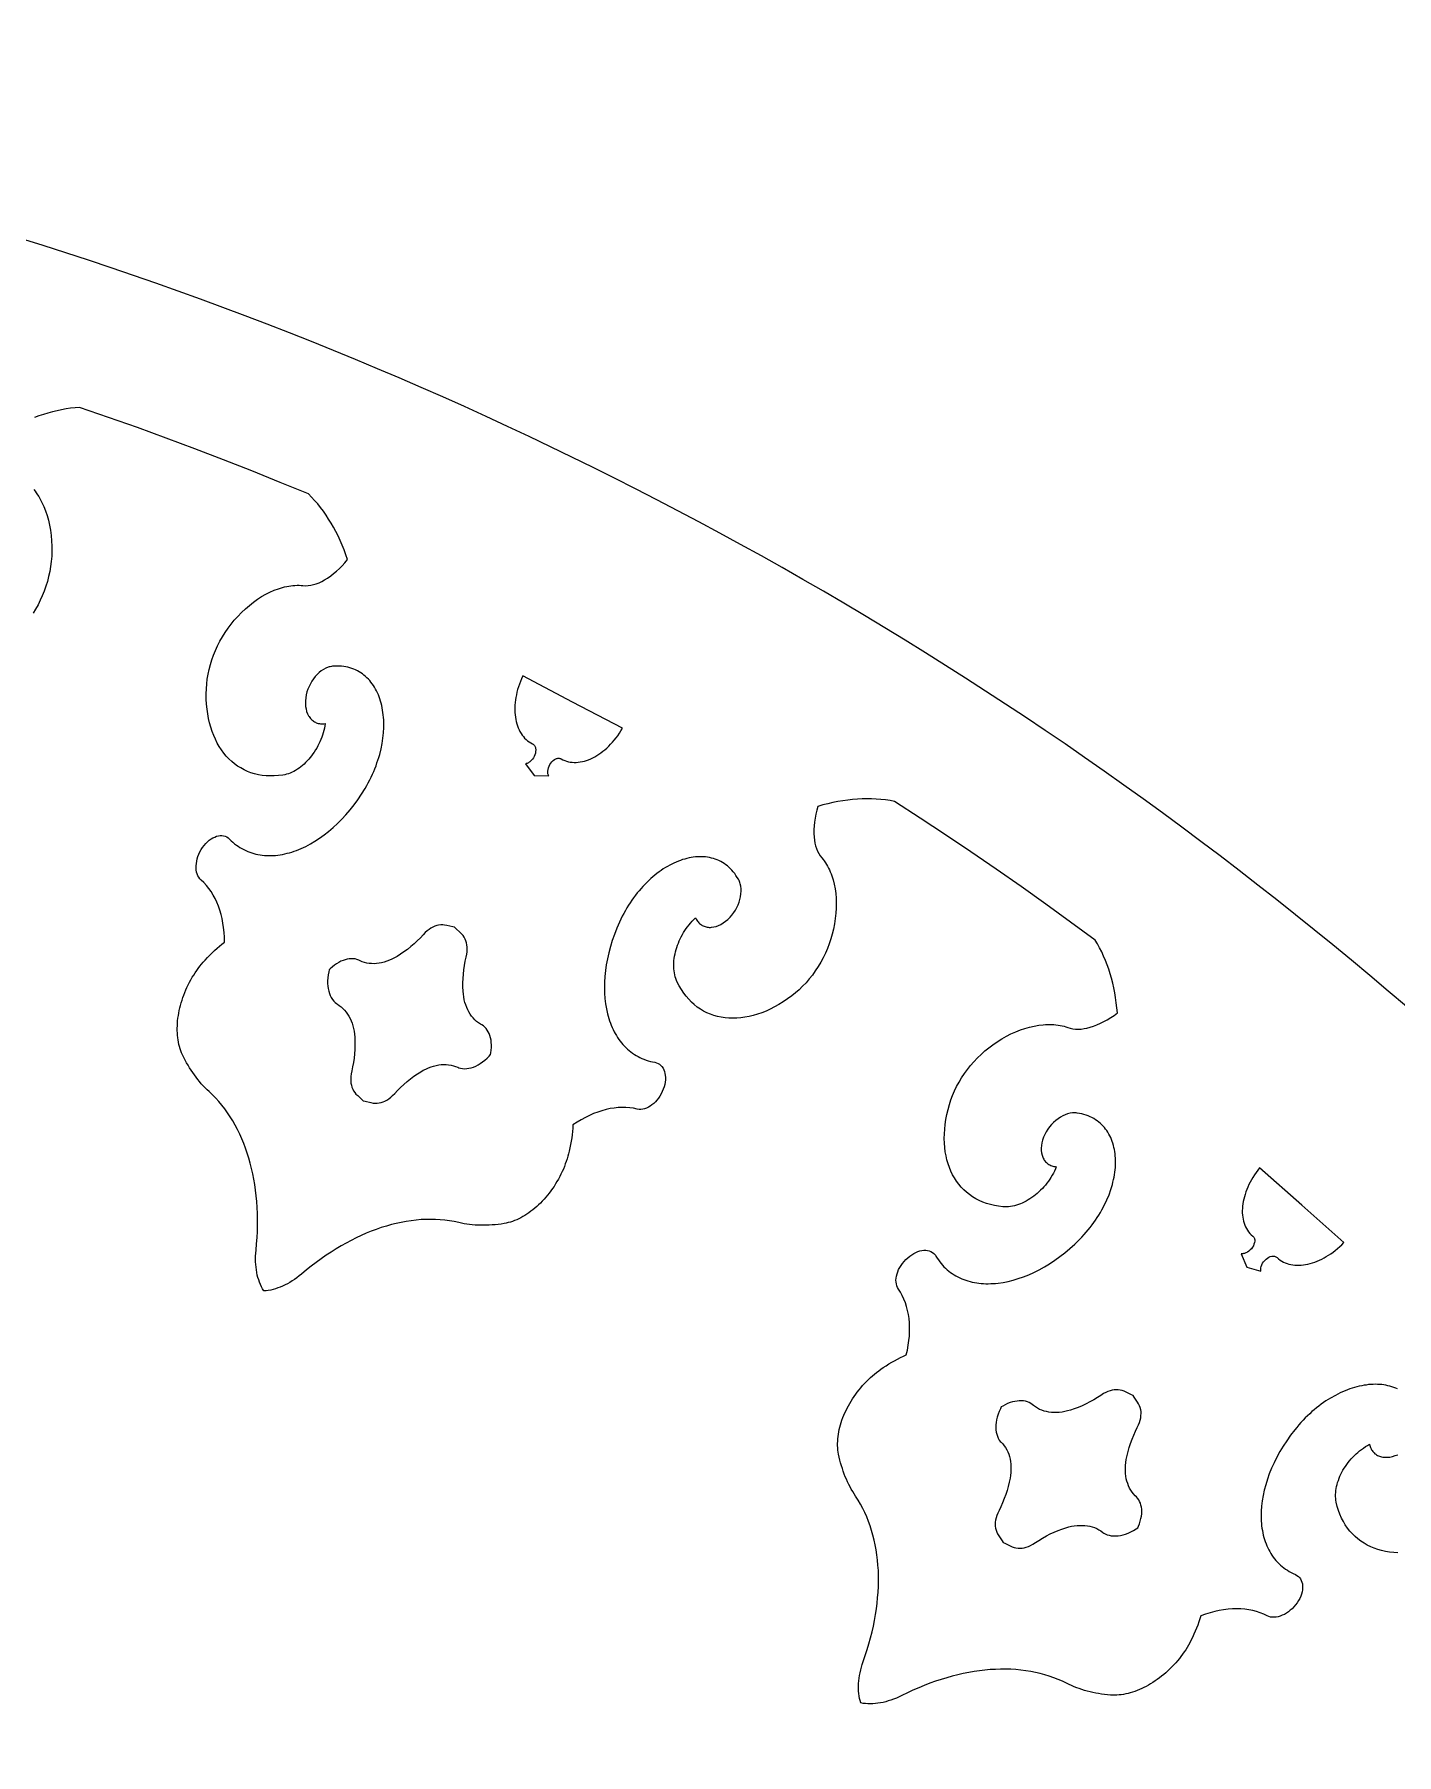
# Model space of a CAD drawing. Extents: x -570 to 570, y -570 to 570.
# Drawn here: x 131.2 to 284.1, y 247.1 to 440.2 of the extents above; entities that cross this region are included whole.
import ezdxf

# ---------------------------------------------------------------- set-up
doc = ezdxf.new("R2010")
doc.units = 0
doc.header["$MEASUREMENT"] = 0
doc.layers.add('BITMAP_LAYER', color=18, linetype='CONTINUOUS')

msp = doc.modelspace()

# ---------------------------------------------------------------- linework, layer by layer
at = {"layer": 'BITMAP_LAYER'}
for points in [[(0, 570, 0.414214), (-570, 0, 0.414214), (0, -570, 0.414214), (570, 0, 0.414214)], [(-437, 0, 0.414214), (0, -437, 0.414214), (437, 0, 0.414214), (0, 437, 0.414214)]]:
    msp.add_lwpolyline(points, format="xyb", close=True, dxfattribs=at)
for points in [[(284.21, 288.19), (284.01, 288.28), (283.8, 288.36), (283.58, 288.44), (283.36, 288.5), (283.14, 288.55), (282.91, 288.6), (282.68, 288.64), (282.45, 288.67), (282.21, 288.69), (281.96, 288.7), (281.72, 288.71), (281.47, 288.7), (281.22, 288.69), (280.96, 288.67), (280.71, 288.63), (280.45, 288.6), (280.19, 288.55), (279.92, 288.49), (279.66, 288.43), (279.39, 288.36), (279.13, 288.27), (278.86, 288.19), (278.59, 288.09), (278.32, 287.98), (278.05, 287.87), (277.78, 287.74), (277.24, 287.47), (276.7, 287.17), (276.17, 286.84), (275.9, 286.66), (275.64, 286.47), (275.38, 286.27), (275.12, 286.07), (274.86, 285.86), (274.6, 285.64), (274.35, 285.41), (274.1, 285.17), (273.85, 284.93), (273.61, 284.68), (273.37, 284.42), (273.13, 284.15), (272.9, 283.87), (272.67, 283.59), (272.21, 282.99), (271.78, 282.38), (271.38, 281.77), (271.01, 281.15), (270.67, 280.53), (270.36, 279.91), (270.07, 279.29), (269.82, 278.67), (269.6, 278.06), (269.41, 277.44), (269.25, 276.83), (269.12, 276.23), (269.02, 275.64), (268.95, 275.05), (268.9, 274.48), (268.89, 273.91), (268.9, 273.63), (268.91, 273.36), (268.93, 273.09), (268.96, 272.82), (268.99, 272.55), (269.04, 272.29), (269.09, 272.04), (269.14, 271.78), (269.21, 271.53), (269.28, 271.29), (269.36, 271.05), (269.45, 270.82), (269.54, 270.59), (269.64, 270.36), (269.75, 270.14), (269.87, 269.93), (269.99, 269.72), (270.12, 269.52), (270.26, 269.32), (270.41, 269.13), (270.56, 268.94), (270.72, 268.76), (270.89, 268.59), (271.07, 268.42), (271.25, 268.27), (271.44, 268.11), (271.64, 267.97), (271.85, 267.83), (272.06, 267.7), (272.28, 267.58), (272.51, 267.46), (272.75, 267.35), (272.92, 267.26), (273.08, 267.14), (273.21, 267.01), (273.32, 266.86), (273.41, 266.69), (273.48, 266.5), (273.53, 266.3), (273.55, 266.09), (273.55, 265.87), (273.53, 265.65), (273.49, 265.41), (273.43, 265.17), (273.34, 264.92), (273.23, 264.68), (273.1, 264.43), (272.94, 264.19), (272.77, 263.95), (272.58, 263.73), (272.38, 263.52), (272.17, 263.34), (271.96, 263.17), (271.74, 263.02), (271.51, 262.89), (271.28, 262.78), (271.05, 262.69), (270.83, 262.62), (270.6, 262.58), (270.38, 262.56), (270.17, 262.56), (269.96, 262.59), (269.77, 262.64), (269.58, 262.72), (269.2, 262.91), (268.8, 263.07), (268.39, 263.21), (267.96, 263.32), (267.53, 263.4), (267.08, 263.46), (266.62, 263.5), (266.15, 263.51), (265.67, 263.5), (265.19, 263.46), (264.69, 263.4), (264.19, 263.31), (263.69, 263.2), (263.18, 263.07), (262.66, 262.91), (262.14, 262.72), (262.03, 262.37), (261.91, 262.03), (261.79, 261.68), (261.65, 261.34), (261.51, 260.99), (261.35, 260.65), (261.19, 260.3), (261.02, 259.96), (260.89, 259.7), (260.74, 259.44), (260.59, 259.18), (260.43, 258.92), (260.26, 258.67), (260.09, 258.42), (259.9, 258.17), (259.72, 257.93), (259.51, 257.68), (259.31, 257.44), (259.09, 257.21), (258.87, 256.98), (258.65, 256.76), (258.43, 256.54), (258.2, 256.33), (257.96, 256.13), (257.73, 255.94), (257.49, 255.75), (257.24, 255.58), (257, 255.41), (256.75, 255.24), (256.5, 255.09), (256.25, 254.94), (256, 254.8), (255.75, 254.67), (255.49, 254.55), (255.24, 254.44), (254.98, 254.34), (254.73, 254.24), (254.47, 254.15), (254.21, 254.08), (253.96, 254.01), (253.71, 253.95), (253.45, 253.91), (253.2, 253.87), (252.95, 253.84), (252.71, 253.82), (252.46, 253.81), (252.22, 253.82), (251.98, 253.83), (251.64, 253.86), (251.31, 253.9), (250.98, 253.94), (250.66, 253.99), (250.34, 254.05), (250.02, 254.11), (249.7, 254.19), (249.39, 254.27), (249.09, 254.35), (248.79, 254.45), (248.49, 254.55), (248.2, 254.65), (247.91, 254.77), (247.62, 254.89), (247.34, 255.02), (247.06, 255.15), (246.59, 255.38), (246.11, 255.59), (245.62, 255.78), (245.12, 255.96), (244.61, 256.11), (244.09, 256.25), (243.57, 256.37), (243.03, 256.48), (242.49, 256.56), (241.94, 256.63), (241.38, 256.68), (240.81, 256.72), (240.24, 256.73), (239.66, 256.73), (239.08, 256.71), (238.49, 256.68), (237.9, 256.63), (237.3, 256.56), (236.69, 256.47), (236.08, 256.36), (235.47, 256.24), (234.85, 256.1), (234.23, 255.94), (233.61, 255.77), (232.98, 255.58), (232.35, 255.37), (231.72, 255.15), (231.09, 254.9), (230.46, 254.65), (229.82, 254.37), (229.19, 254.08), (228.55, 253.77), (228.25, 253.62), (227.95, 253.49), (227.65, 253.37), (227.35, 253.26), (227.05, 253.17), (226.76, 253.08), (226.46, 253.01), (226.17, 252.95), (225.88, 252.91), (225.6, 252.87), (225.31, 252.85), (225.04, 252.85), (224.76, 252.85), (224.49, 252.87), (224.23, 252.9), (223.97, 252.94), (223.89, 253.2), (223.83, 253.46), (223.78, 253.72), (223.74, 253.99), (223.72, 254.27), (223.7, 254.55), (223.7, 254.84), (223.71, 255.13), (223.73, 255.43), (223.77, 255.73), (223.82, 256.03), (223.88, 256.34), (223.95, 256.65), (224.03, 256.96), (224.12, 257.27), (224.23, 257.59), (224.46, 258.26), (224.68, 258.93), (224.88, 259.59), (225.06, 260.25), (225.22, 260.91), (225.37, 261.56), (225.5, 262.21), (225.61, 262.86), (225.71, 263.5), (225.79, 264.13), (225.85, 264.76), (225.9, 265.38), (225.93, 266), (225.95, 266.61), (225.94, 267.21), (225.93, 267.81), (225.89, 268.4), (225.84, 268.98), (225.77, 269.56), (225.68, 270.12), (225.58, 270.68), (225.46, 271.23), (225.33, 271.76), (225.18, 272.29), (225.01, 272.81), (224.83, 273.32), (224.63, 273.82), (224.41, 274.31), (224.18, 274.78), (223.93, 275.25), (223.66, 275.7), (223.38, 276.14), (223.21, 276.4), (223.05, 276.66), (222.89, 276.93), (222.75, 277.2), (222.6, 277.48), (222.47, 277.76), (222.34, 278.05), (222.22, 278.34), (222.1, 278.64), (221.99, 278.95), (221.89, 279.25), (221.79, 279.56), (221.7, 279.88), (221.62, 280.2), (221.54, 280.53), (221.47, 280.86), (221.43, 281.09), (221.4, 281.33), (221.38, 281.58), (221.36, 281.83), (221.36, 282.08), (221.37, 282.33), (221.39, 282.59), (221.41, 282.85), (221.45, 283.11), (221.49, 283.37), (221.55, 283.63), (221.61, 283.9), (221.68, 284.16), (221.76, 284.43), (221.85, 284.7), (221.95, 284.97), (222.06, 285.23), (222.17, 285.5), (222.3, 285.77), (222.43, 286.03), (222.57, 286.3), (222.72, 286.56), (222.87, 286.82), (223.04, 287.08), (223.21, 287.33), (223.39, 287.59), (223.57, 287.84), (223.77, 288.08), (223.97, 288.33), (224.17, 288.57), (224.39, 288.8), (224.61, 289.03), (224.83, 289.25), (225.05, 289.46), (225.28, 289.66), (225.51, 289.86), (225.74, 290.05), (225.98, 290.23), (226.22, 290.41), (226.47, 290.58), (226.79, 290.79), (227.11, 290.99), (227.43, 291.18), (227.76, 291.36), (228.08, 291.54), (228.41, 291.71), (228.74, 291.87), (229.07, 292.02), (229.19, 292.55), (229.29, 293.09), (229.37, 293.61), (229.41, 294.13), (229.44, 294.63), (229.44, 295.13), (229.42, 295.62), (229.38, 296.09), (229.31, 296.56), (229.22, 297.01), (229.1, 297.45), (228.96, 297.87), (228.8, 298.28), (228.62, 298.67), (228.41, 299.04), (228.18, 299.4), (228.08, 299.58), (228, 299.76), (227.95, 299.97), (227.92, 300.18), (227.91, 300.4), (227.93, 300.63), (227.97, 300.86), (228.03, 301.1), (228.11, 301.34), (228.21, 301.58), (228.33, 301.82), (228.48, 302.05), (228.64, 302.28), (228.82, 302.5), (229.01, 302.71), (229.23, 302.91), (229.45, 303.1), (229.68, 303.26), (229.91, 303.4), (230.14, 303.51), (230.37, 303.61), (230.6, 303.68), (230.83, 303.73), (231.05, 303.75), (231.26, 303.75), (231.46, 303.73), (231.65, 303.68), (231.83, 303.61), (232, 303.52), (232.15, 303.41), (232.28, 303.27), (232.34, 303.19), (232.39, 303.1), (232.53, 302.88), (232.67, 302.67), (232.82, 302.47), (232.97, 302.27), (233.14, 302.08), (233.3, 301.9), (233.48, 301.73), (233.66, 301.57), (233.84, 301.41), (234.04, 301.27), (234.23, 301.13), (234.44, 301), (234.64, 300.87), (234.86, 300.76), (235.07, 300.65), (235.3, 300.56), (235.52, 300.47), (235.75, 300.38), (235.99, 300.31), (236.23, 300.24), (236.47, 300.19), (236.72, 300.14), (236.97, 300.09), (237.22, 300.06), (237.48, 300.03), (237.74, 300.01), (238.01, 300), (238.27, 300), (238.54, 300.01), (238.82, 300.02), (239.09, 300.04), (239.37, 300.07), (239.93, 300.15), (240.49, 300.26), (241.07, 300.4), (241.64, 300.57), (242.23, 300.78), (242.81, 301.01), (243.4, 301.27), (243.98, 301.57), (244.57, 301.89), (245.15, 302.24), (245.73, 302.63), (246.3, 303.04), (246.87, 303.48), (247.43, 303.95), (247.98, 304.45), (248.52, 304.98), (248.77, 305.24), (249.02, 305.51), (249.26, 305.78), (249.49, 306.05), (249.71, 306.32), (249.92, 306.6), (250.12, 306.87), (250.32, 307.15), (250.51, 307.43), (250.69, 307.71), (250.86, 308), (251.02, 308.28), (251.32, 308.85), (251.59, 309.42), (251.83, 309.99), (252.03, 310.56), (252.2, 311.12), (252.27, 311.4), (252.34, 311.68), (252.39, 311.96), (252.44, 312.23), (252.48, 312.51), (252.51, 312.78), (252.54, 313.04), (252.55, 313.31), (252.56, 313.57), (252.56, 313.83), (252.55, 314.09), (252.53, 314.34), (252.51, 314.58), (252.48, 314.83), (252.43, 315.07), (252.38, 315.3), (252.33, 315.53), (252.26, 315.76), (252.19, 315.98), (252.1, 316.19), (252.01, 316.4), (251.92, 316.61), (251.81, 316.8), (251.7, 317), (251.57, 317.18), (251.44, 317.36), (251.3, 317.53), (251.16, 317.7), (251, 317.85), (250.84, 318.01), (250.67, 318.15), (250.49, 318.28), (250.3, 318.41), (250.11, 318.53), (249.9, 318.64), (249.69, 318.74), (249.47, 318.84), (249.25, 318.92), (249.01, 319), (248.77, 319.06), (248.52, 319.12), (248.26, 319.16), (248.13, 319.18), (248, 319.19), (247.86, 319.19), (247.73, 319.18), (247.46, 319.13), (247.18, 319.06), (246.9, 318.96), (246.63, 318.84), (246.36, 318.69), (246.1, 318.51), (245.84, 318.32), (245.6, 318.1), (245.37, 317.86), (245.15, 317.61), (244.95, 317.34), (244.77, 317.06), (244.62, 316.76), (244.48, 316.46), (244.37, 316.13), (244.29, 315.82), (244.24, 315.52), (244.21, 315.22), (244.22, 314.94), (244.25, 314.68), (244.31, 314.42), (244.34, 314.31), (244.39, 314.19), (244.44, 314.08), (244.5, 313.98), (244.56, 313.88), (244.63, 313.78), (244.71, 313.69), (244.79, 313.61), (244.87, 313.53), (244.97, 313.46), (245.07, 313.39), (245.17, 313.33), (245.28, 313.28), (245.39, 313.24), (245.51, 313.2), (245.64, 313.17), (245.77, 313.14), (245.91, 313.13), (245.81, 312.88), (245.7, 312.64), (245.58, 312.4), (245.45, 312.17), (245.31, 311.94), (245.17, 311.72), (245.02, 311.5), (244.86, 311.29), (244.69, 311.08), (244.52, 310.88), (244.34, 310.69), (244.15, 310.5), (243.96, 310.32), (243.77, 310.14), (243.57, 309.98), (243.37, 309.82), (243.16, 309.67), (242.95, 309.53), (242.74, 309.4), (242.53, 309.28), (242.31, 309.17), (242.09, 309.06), (241.87, 308.97), (241.65, 308.89), (241.43, 308.82), (241.21, 308.76), (240.99, 308.71), (240.77, 308.67), (240.55, 308.64), (240.34, 308.63), (240.12, 308.63), (239.91, 308.64), (239.43, 308.7), (238.96, 308.78), (238.51, 308.88), (238.07, 309.01), (237.65, 309.17), (237.25, 309.34), (236.87, 309.54), (236.5, 309.76), (236.16, 310), (235.83, 310.27), (235.52, 310.55), (235.23, 310.85), (234.96, 311.17), (234.71, 311.51), (234.48, 311.87), (234.27, 312.24), (234.08, 312.63), (233.91, 313.04), (233.76, 313.46), (233.63, 313.9), (233.53, 314.35), (233.45, 314.82), (233.39, 315.3), (233.35, 315.79), (233.33, 316.3), (233.34, 316.81), (233.38, 317.34), (233.43, 317.88), (233.51, 318.42), (233.62, 318.98), (233.75, 319.55), (233.91, 320.12), (234.07, 320.63), (234.26, 321.14), (234.48, 321.64), (234.72, 322.14), (234.99, 322.63), (235.28, 323.11), (235.59, 323.58), (235.93, 324.04), (236.29, 324.49), (236.66, 324.92), (237.05, 325.34), (237.46, 325.74), (237.89, 326.13), (238.33, 326.49), (238.79, 326.83), (239.26, 327.15), (239.78, 327.48), (240.3, 327.77), (240.82, 328.04), (241.35, 328.27), (241.87, 328.48), (242.39, 328.66), (242.91, 328.81), (243.42, 328.92), (243.93, 329.01), (244.43, 329.07), (244.68, 329.09), (244.92, 329.1), (245.16, 329.1), (245.4, 329.09), (245.64, 329.08), (245.87, 329.06), (246.1, 329.03), (246.33, 328.99), (246.55, 328.94), (246.78, 328.89), (246.99, 328.83), (247.21, 328.76), (247.48, 328.68), (247.77, 328.62), (248.07, 328.59), (248.38, 328.58), (248.7, 328.59), (249.02, 328.63), (249.35, 328.7), (249.69, 328.79), (250.08, 328.91), (250.47, 329.06), (250.86, 329.23), (251.25, 329.42), (251.63, 329.63), (252.02, 329.87), (252.39, 330.12), (252.76, 330.39), (252.71, 330.97), (252.64, 331.54), (252.56, 332.11), (252.47, 332.66), (252.36, 333.21), (252.24, 333.75), (252.1, 334.28), (251.95, 334.79), (251.79, 335.3), (251.61, 335.8), (251.42, 336.29), (251.21, 336.77), (251, 337.24), (250.77, 337.7), (250.52, 338.14), (250.27, 338.58), (247.51, 340.6), (244.74, 342.6), (241.95, 344.58), (239.14, 346.53), (236.32, 348.47), (233.48, 350.38), (230.62, 352.27), (227.75, 354.14), (227.24, 354.22), (226.73, 354.3), (226.22, 354.35), (225.7, 354.39), (225.18, 354.41), (224.65, 354.42), (224.11, 354.41), (223.58, 354.38), (223.03, 354.34), (222.49, 354.28), (221.93, 354.21), (221.38, 354.11), (220.82, 354.01), (220.26, 353.88), (219.7, 353.74), (219.13, 353.58), (219.01, 353.14), (218.9, 352.69), (218.82, 352.26), (218.76, 351.82), (218.72, 351.39), (218.7, 350.97), (218.7, 350.55), (218.72, 350.14), (218.76, 349.79), (218.81, 349.46), (218.89, 349.14), (218.99, 348.84), (219.11, 348.55), (219.25, 348.28), (219.4, 348.03), (219.58, 347.8), (219.72, 347.63), (219.85, 347.45), (219.98, 347.26), (220.1, 347.07), (220.22, 346.87), (220.33, 346.66), (220.43, 346.45), (220.53, 346.24), (220.62, 346.01), (220.7, 345.79), (220.78, 345.56), (220.85, 345.32), (220.97, 344.83), (221.07, 344.33), (221.14, 343.81), (221.19, 343.27), (221.2, 342.72), (221.2, 342.16), (221.16, 341.58), (221.1, 341), (221.01, 340.4), (220.89, 339.8), (220.76, 339.25), (220.6, 338.7), (220.42, 338.16), (220.21, 337.63), (219.98, 337.1), (219.73, 336.58), (219.46, 336.08), (219.16, 335.59), (218.85, 335.11), (218.52, 334.65), (218.17, 334.21), (217.81, 333.78), (217.43, 333.38), (217.04, 333), (216.63, 332.64), (216.21, 332.31), (215.73, 331.96), (215.25, 331.63), (214.77, 331.34), (214.28, 331.07), (213.8, 330.82), (213.32, 330.61), (212.84, 330.42), (212.36, 330.25), (211.89, 330.11), (211.42, 330), (210.96, 329.91), (210.5, 329.84), (210.04, 329.81), (209.59, 329.8), (209.15, 329.81), (208.72, 329.85), (208.3, 329.91), (207.88, 330), (207.47, 330.12), (207.08, 330.26), (206.69, 330.42), (206.32, 330.61), (205.96, 330.82), (205.61, 331.06), (205.27, 331.33), (204.95, 331.61), (204.64, 331.93), (204.35, 332.26), (204.08, 332.62), (203.82, 333.01), (203.57, 333.42), (203.35, 333.85), (203.26, 334.05), (203.19, 334.25), (203.13, 334.45), (203.07, 334.67), (203.03, 334.88), (203, 335.11), (202.98, 335.33), (202.97, 335.57), (202.96, 335.8), (202.97, 336.04), (202.99, 336.28), (203.02, 336.52), (203.06, 336.77), (203.11, 337.01), (203.16, 337.26), (203.23, 337.5), (203.3, 337.75), (203.39, 337.99), (203.48, 338.23), (203.58, 338.48), (203.69, 338.71), (203.81, 338.95), (203.94, 339.18), (204.07, 339.41), (204.21, 339.64), (204.36, 339.86), (204.52, 340.07), (204.69, 340.28), (204.86, 340.48), (205.04, 340.68), (205.22, 340.87), (205.42, 341.05), (205.48, 340.93), (205.55, 340.81), (205.62, 340.71), (205.7, 340.61), (205.79, 340.52), (205.87, 340.43), (205.97, 340.36), (206.06, 340.29), (206.16, 340.22), (206.27, 340.17), (206.37, 340.12), (206.48, 340.09), (206.6, 340.05), (206.71, 340.03), (206.83, 340.01), (206.95, 340), (207.08, 340), (207.2, 340.01), (207.46, 340.04), (207.72, 340.11), (207.98, 340.21), (208.25, 340.33), (208.51, 340.49), (208.78, 340.68), (209.04, 340.9), (209.28, 341.13), (209.5, 341.38), (209.7, 341.65), (209.88, 341.93), (210.04, 342.22), (210.18, 342.52), (210.29, 342.83), (210.39, 343.14), (210.46, 343.44), (210.5, 343.75), (210.52, 344.05), (210.52, 344.34), (210.49, 344.63), (210.43, 344.9), (210.39, 345.02), (210.34, 345.15), (210.29, 345.27), (210.23, 345.39), (210.09, 345.61), (209.95, 345.83), (209.81, 346.03), (209.65, 346.22), (209.49, 346.41), (209.33, 346.58), (209.16, 346.74), (208.98, 346.89), (208.8, 347.03), (208.62, 347.16), (208.43, 347.28), (208.23, 347.39), (208.03, 347.49), (207.83, 347.58), (207.62, 347.66), (207.41, 347.72), (207.2, 347.78), (206.98, 347.83), (206.76, 347.87), (206.54, 347.9), (206.32, 347.92), (206.09, 347.93), (205.86, 347.93), (205.63, 347.92), (205.39, 347.9), (205.16, 347.87), (204.92, 347.84), (204.68, 347.79), (204.44, 347.74), (204.2, 347.67), (203.96, 347.6), (203.72, 347.52), (203.48, 347.43), (203.23, 347.33), (202.99, 347.22), (202.75, 347.1), (202.51, 346.97), (202.27, 346.84), (202.03, 346.7), (201.79, 346.55), (201.55, 346.39), (201.31, 346.22), (201.08, 346.04), (200.85, 345.86), (200.39, 345.47), (199.94, 345.05), (199.5, 344.59), (199.29, 344.36), (199.07, 344.11), (198.87, 343.86), (198.66, 343.6), (198.46, 343.33), (198.27, 343.05), (198.08, 342.77), (197.89, 342.48), (197.71, 342.19), (197.53, 341.88), (197.36, 341.57), (197.19, 341.26), (197.03, 340.93), (196.87, 340.6), (196.57, 339.91), (196.3, 339.21), (196.06, 338.52), (195.85, 337.84), (195.66, 337.15), (195.51, 336.48), (195.39, 335.81), (195.29, 335.15), (195.23, 334.5), (195.19, 333.86), (195.18, 333.23), (195.19, 332.61), (195.24, 332.01), (195.31, 331.42), (195.4, 330.85), (195.53, 330.3), (195.6, 330.03), (195.68, 329.77), (195.76, 329.51), (195.85, 329.26), (195.95, 329.01), (196.05, 328.76), (196.16, 328.53), (196.28, 328.29), (196.4, 328.07), (196.53, 327.85), (196.66, 327.64), (196.81, 327.43), (196.95, 327.23), (197.1, 327.04), (197.26, 326.85), (197.43, 326.67), (197.6, 326.5), (197.78, 326.33), (197.96, 326.17), (198.15, 326.02), (198.34, 325.88), (198.54, 325.74), (198.74, 325.62), (198.95, 325.5), (199.17, 325.39), (199.39, 325.28), (199.62, 325.19), (199.85, 325.1), (200.09, 325.03), (200.34, 324.96), (200.59, 324.9), (200.84, 324.85), (201.03, 324.81), (201.21, 324.73), (201.37, 324.63), (201.52, 324.51), (201.64, 324.37), (201.76, 324.21), (201.85, 324.02), (201.92, 323.83), (201.98, 323.61), (202.01, 323.39), (202.03, 323.15), (202.02, 322.9), (201.99, 322.64), (201.95, 322.37), (201.88, 322.1), (201.78, 321.83), (201.67, 321.56), (201.54, 321.3), (201.4, 321.05), (201.24, 320.82), (201.07, 320.61), (200.9, 320.41), (200.71, 320.23), (200.51, 320.07), (200.31, 319.92), (200.11, 319.8), (199.9, 319.71), (199.69, 319.64), (199.48, 319.59), (199.28, 319.57), (199.07, 319.57), (198.87, 319.6), (198.46, 319.69), (198.03, 319.75), (197.6, 319.79), (197.16, 319.79), (196.72, 319.77), (196.27, 319.72), (195.81, 319.65), (195.36, 319.55), (194.89, 319.42), (194.43, 319.27), (193.97, 319.09), (193.5, 318.89), (193.04, 318.66), (192.57, 318.4), (192.11, 318.13), (191.65, 317.82), (191.63, 317.46), (191.6, 317.09), (191.55, 316.73), (191.51, 316.36), (191.45, 315.99), (191.38, 315.62), (191.31, 315.25), (191.23, 314.87), (191.16, 314.58), (191.08, 314.3), (190.99, 314.01), (190.9, 313.72), (190.79, 313.44), (190.68, 313.15), (190.57, 312.87), (190.44, 312.59), (190.3, 312.3), (190.16, 312.02), (190.01, 311.74), (189.85, 311.46), (189.69, 311.2), (189.52, 310.93), (189.35, 310.68), (189.17, 310.43), (188.99, 310.18), (188.8, 309.94), (188.61, 309.71), (188.41, 309.49), (188.21, 309.27), (188, 309.06), (187.79, 308.86), (187.58, 308.66), (187.37, 308.48), (187.15, 308.3), (186.93, 308.13), (186.71, 307.97), (186.48, 307.81), (186.25, 307.67), (186.02, 307.53), (185.79, 307.41), (185.56, 307.29), (185.33, 307.18), (185.09, 307.09), (184.86, 307), (184.62, 306.92), (184.38, 306.86), (184.15, 306.8), (183.91, 306.76), (183.58, 306.7), (183.25, 306.66), (182.92, 306.62), (182.59, 306.6), (182.26, 306.58), (181.94, 306.56), (181.62, 306.56), (181.3, 306.56), (180.98, 306.57), (180.66, 306.59), (180.35, 306.62), (180.04, 306.65), (179.73, 306.69), (179.43, 306.74), (179.12, 306.8), (178.82, 306.87), (178.31, 306.97), (177.79, 307.06), (177.27, 307.13), (176.74, 307.18), (176.21, 307.21), (175.67, 307.22), (175.13, 307.21), (174.59, 307.19), (174.04, 307.14), (173.49, 307.07), (172.94, 306.99), (172.38, 306.89), (171.82, 306.77), (171.26, 306.63), (170.7, 306.47), (170.13, 306.3), (169.57, 306.1), (169, 305.89), (168.44, 305.66), (167.87, 305.41), (167.31, 305.15), (166.74, 304.86), (166.18, 304.56), (165.61, 304.25), (165.05, 303.91), (164.49, 303.56), (163.93, 303.19), (163.37, 302.8), (162.82, 302.4), (162.27, 301.98), (161.72, 301.54), (161.18, 301.09), (160.92, 300.87), (160.66, 300.67), (160.4, 300.49), (160.13, 300.31), (159.87, 300.15), (159.6, 299.99), (159.33, 299.86), (159.06, 299.73), (158.79, 299.62), (158.52, 299.52), (158.26, 299.43), (157.99, 299.35), (157.72, 299.29), (157.45, 299.25), (157.19, 299.21), (156.93, 299.19), (156.79, 299.42), (156.67, 299.66), (156.56, 299.9), (156.46, 300.16), (156.37, 300.42), (156.28, 300.69), (156.21, 300.97), (156.15, 301.26), (156.11, 301.55), (156.07, 301.85), (156.04, 302.16), (156.02, 302.47), (156.02, 302.78), (156.02, 303.11), (156.04, 303.44), (156.07, 303.77), (156.13, 304.47), (156.18, 305.17), (156.22, 305.86), (156.23, 306.55), (156.24, 307.23), (156.22, 307.9), (156.19, 308.56), (156.15, 309.21), (156.09, 309.85), (156.02, 310.49), (155.93, 311.12), (155.83, 311.73), (155.71, 312.34), (155.58, 312.94), (155.43, 313.52), (155.27, 314.1), (155.09, 314.66), (154.9, 315.21), (154.7, 315.75), (154.48, 316.28), (154.25, 316.8), (154, 317.3), (153.74, 317.79), (153.47, 318.27), (153.18, 318.73), (152.88, 319.18), (152.57, 319.62), (152.24, 320.04), (151.9, 320.45), (151.55, 320.84), (151.18, 321.21), (150.8, 321.57), (150.58, 321.78), (150.36, 322), (150.14, 322.22), (149.93, 322.45), (149.73, 322.69), (149.53, 322.93), (149.34, 323.18), (149.15, 323.44), (148.96, 323.7), (148.78, 323.97), (148.61, 324.24), (148.44, 324.52), (148.28, 324.8), (148.12, 325.1), (147.97, 325.39), (147.82, 325.7), (147.72, 325.92), (147.64, 326.14), (147.56, 326.37), (147.49, 326.61), (147.42, 326.86), (147.37, 327.1), (147.33, 327.36), (147.29, 327.61), (147.26, 327.88), (147.24, 328.14), (147.23, 328.41), (147.23, 328.68), (147.24, 328.96), (147.25, 329.24), (147.27, 329.52), (147.31, 329.8), (147.35, 330.09), (147.39, 330.37), (147.45, 330.66), (147.52, 330.95), (147.59, 331.24), (147.67, 331.53), (147.76, 331.82), (147.85, 332.11), (147.96, 332.4), (148.07, 332.69), (148.19, 332.98), (148.32, 333.26), (148.46, 333.55), (148.6, 333.83), (148.75, 334.11), (148.91, 334.39), (149.07, 334.65), (149.24, 334.91), (149.41, 335.16), (149.59, 335.4), (149.77, 335.64), (149.96, 335.88), (150.15, 336.11), (150.35, 336.33), (150.61, 336.61), (150.87, 336.88), (151.14, 337.15), (151.41, 337.4), (151.69, 337.65), (151.97, 337.89), (152.25, 338.13), (152.53, 338.35), (152.52, 338.9), (152.49, 339.44), (152.43, 339.97), (152.36, 340.48), (152.26, 340.98), (152.15, 341.46), (152.01, 341.93), (151.85, 342.38), (151.67, 342.82), (151.48, 343.23), (151.26, 343.63), (151.02, 344.01), (150.77, 344.36), (150.5, 344.7), (150.21, 345.02), (149.9, 345.31), (149.76, 345.45), (149.64, 345.62), (149.54, 345.8), (149.46, 346), (149.4, 346.21), (149.36, 346.44), (149.34, 346.68), (149.34, 346.92), (149.37, 347.17), (149.41, 347.43), (149.47, 347.69), (149.55, 347.95), (149.65, 348.21), (149.77, 348.47), (149.91, 348.72), (150.07, 348.97), (150.25, 349.2), (150.43, 349.41), (150.62, 349.6), (150.82, 349.77), (151.02, 349.92), (151.23, 350.04), (151.43, 350.14), (151.64, 350.22), (151.85, 350.27), (152.05, 350.3), (152.24, 350.3), (152.43, 350.27), (152.62, 350.22), (152.79, 350.15), (152.95, 350.04), (153.03, 349.98), (153.1, 349.91), (153.29, 349.73), (153.47, 349.56), (153.67, 349.39), (153.87, 349.24), (154.07, 349.1), (154.27, 348.96), (154.49, 348.84), (154.7, 348.72), (154.92, 348.62), (155.14, 348.52), (155.36, 348.43), (155.59, 348.35), (155.82, 348.29), (156.06, 348.23), (156.29, 348.17), (156.53, 348.13), (156.77, 348.1), (157.02, 348.08), (157.26, 348.06), (157.51, 348.05), (157.76, 348.05), (158.01, 348.07), (158.27, 348.08), (158.52, 348.11), (158.78, 348.15), (159.04, 348.19), (159.3, 348.25), (159.55, 348.31), (159.82, 348.38), (160.08, 348.45), (160.34, 348.54), (160.6, 348.63), (161.12, 348.84), (161.65, 349.09), (162.17, 349.36), (162.69, 349.67), (163.21, 350.01), (163.72, 350.37), (164.22, 350.77), (164.72, 351.19), (165.21, 351.65), (165.69, 352.13), (166.16, 352.64), (166.62, 353.18), (167.07, 353.74), (167.5, 354.33), (167.91, 354.95), (168.31, 355.59), (168.5, 355.91), (168.67, 356.22), (168.84, 356.54), (168.99, 356.86), (169.14, 357.18), (169.28, 357.5), (169.42, 357.81), (169.54, 358.13), (169.65, 358.45), (169.76, 358.77), (169.86, 359.08), (169.95, 359.4), (170.11, 360.02), (170.23, 360.64), (170.32, 361.25), (170.38, 361.85), (170.41, 362.44), (170.42, 362.73), (170.41, 363.01), (170.4, 363.3), (170.38, 363.57), (170.36, 363.85), (170.32, 364.12), (170.28, 364.38), (170.23, 364.65), (170.18, 364.9), (170.12, 365.15), (170.05, 365.4), (169.97, 365.64), (169.89, 365.87), (169.8, 366.1), (169.7, 366.32), (169.59, 366.54), (169.48, 366.75), (169.36, 366.95), (169.24, 367.15), (169.11, 367.34), (168.97, 367.52), (168.83, 367.69), (168.68, 367.86), (168.52, 368.02), (168.36, 368.17), (168.19, 368.31), (168.01, 368.45), (167.83, 368.57), (167.64, 368.69), (167.45, 368.79), (167.25, 368.89), (167.04, 368.98), (166.83, 369.06), (166.61, 369.13), (166.39, 369.19), (166.16, 369.24), (165.92, 369.27), (165.68, 369.3), (165.44, 369.32), (165.18, 369.32), (164.93, 369.32), (164.66, 369.3), (164.53, 369.28), (164.4, 369.26), (164.27, 369.23), (164.15, 369.19), (163.89, 369.08), (163.64, 368.95), (163.4, 368.78), (163.16, 368.6), (162.94, 368.38), (162.72, 368.15), (162.52, 367.9), (162.34, 367.63), (162.17, 367.35), (162.02, 367.05), (161.89, 366.74), (161.78, 366.42), (161.7, 366.1), (161.65, 365.77), (161.61, 365.43), (161.61, 365.11), (161.63, 364.8), (161.68, 364.51), (161.75, 364.24), (161.84, 363.98), (161.96, 363.75), (162.03, 363.65), (162.1, 363.55), (162.17, 363.45), (162.25, 363.36), (162.34, 363.28), (162.43, 363.21), (162.52, 363.14), (162.62, 363.08), (162.73, 363.02), (162.83, 362.97), (162.94, 362.93), (163.06, 362.9), (163.18, 362.88), (163.3, 362.86), (163.43, 362.85), (163.56, 362.85), (163.69, 362.86), (163.83, 362.88), (163.79, 362.61), (163.74, 362.35), (163.68, 362.09), (163.61, 361.84), (163.53, 361.58), (163.44, 361.33), (163.35, 361.08), (163.25, 360.84), (163.13, 360.6), (163.01, 360.36), (162.89, 360.13), (162.75, 359.91), (162.61, 359.68), (162.46, 359.47), (162.31, 359.26), (162.15, 359.06), (161.99, 358.87), (161.82, 358.68), (161.64, 358.5), (161.46, 358.33), (161.28, 358.17), (161.09, 358.02), (160.9, 357.88), (160.71, 357.74), (160.51, 357.62), (160.31, 357.51), (160.11, 357.41), (159.91, 357.32), (159.7, 357.24), (159.49, 357.18), (159.29, 357.13), (159.08, 357.09), (158.59, 357.03), (158.12, 356.99), (157.66, 356.99), (157.2, 357.01), (156.76, 357.06), (156.33, 357.13), (155.91, 357.23), (155.5, 357.36), (155.11, 357.51), (154.72, 357.69), (154.36, 357.89), (154, 358.11), (153.66, 358.36), (153.34, 358.63), (153.03, 358.92), (152.73, 359.23), (152.46, 359.57), (152.19, 359.92), (151.95, 360.3), (151.72, 360.69), (151.51, 361.11), (151.32, 361.54), (151.15, 361.99), (150.99, 362.46), (150.86, 362.95), (150.74, 363.45), (150.65, 363.97), (150.58, 364.5), (150.52, 365.05), (150.49, 365.62), (150.49, 366.2), (150.5, 366.79), (150.54, 367.33), (150.6, 367.87), (150.69, 368.41), (150.81, 368.95), (150.95, 369.49), (151.12, 370.03), (151.31, 370.56), (151.53, 371.09), (151.76, 371.61), (152.02, 372.12), (152.31, 372.62), (152.61, 373.11), (152.93, 373.58), (153.27, 374.04), (153.63, 374.48), (154.01, 374.9), (154.44, 375.34), (154.88, 375.75), (155.32, 376.14), (155.77, 376.49), (156.23, 376.82), (156.7, 377.12), (157.16, 377.38), (157.63, 377.62), (158.1, 377.83), (158.58, 378), (158.81, 378.08), (159.05, 378.15), (159.28, 378.21), (159.51, 378.26), (159.75, 378.3), (159.98, 378.34), (160.21, 378.36), (160.44, 378.38), (160.67, 378.39), (160.9, 378.39), (161.12, 378.38), (161.34, 378.37), (161.63, 378.35), (161.93, 378.37), (162.22, 378.41), (162.53, 378.47), (162.83, 378.56), (163.14, 378.68), (163.45, 378.82), (163.75, 378.99), (164.1, 379.2), (164.45, 379.44), (164.78, 379.7), (165.11, 379.98), (165.44, 380.27), (165.75, 380.59), (166.05, 380.93), (166.35, 381.28), (166.16, 381.83), (165.96, 382.37), (165.74, 382.9), (165.52, 383.42), (165.28, 383.93), (165.03, 384.42), (164.77, 384.9), (164.5, 385.37), (164.22, 385.83), (163.93, 386.27), (163.63, 386.7), (163.31, 387.11), (162.99, 387.52), (162.65, 387.91), (162.31, 388.28), (161.95, 388.65), (158.79, 389.95), (155.61, 391.23), (152.41, 392.48), (149.21, 393.71), (145.99, 394.91), (142.75, 396.09), (139.51, 397.24), (136.25, 398.36), (135.75, 398.32), (135.24, 398.26), (134.74, 398.19), (134.23, 398.1), (133.73, 397.99), (133.22, 397.87), (132.71, 397.73), (132.2, 397.57), (131.7, 397.4), (131.19, 397.21)], [(131.11, 389.14), (131.26, 388.95), (131.4, 388.76), (131.53, 388.56), (131.67, 388.35), (131.79, 388.14), (132.03, 387.69), (132.24, 387.23), (132.44, 386.74), (132.61, 386.23), (132.76, 385.7), (132.89, 385.15), (132.99, 384.58), (133.07, 384), (133.12, 383.4), (133.15, 382.79), (133.16, 382.22), (133.13, 381.65), (133.08, 381.08), (133.01, 380.52), (132.91, 379.95), (132.79, 379.39), (132.65, 378.83), (132.48, 378.29), (132.29, 377.75), (132.08, 377.22), (131.85, 376.71), (131.6, 376.21), (131.33, 375.73), (131.04, 375.26)], [(284.25, 269.81), (283.78, 269.84), (283.32, 269.88), (282.87, 269.96), (282.43, 270.05), (282, 270.17), (281.59, 270.31), (281.2, 270.48), (280.81, 270.66), (280.45, 270.87), (280.1, 271.1), (279.76, 271.35), (279.44, 271.63), (279.14, 271.92), (278.86, 272.24), (278.6, 272.57), (278.35, 272.93), (278.13, 273.31), (277.93, 273.7), (277.75, 274.12), (277.59, 274.56), (277.45, 275.01), (277.34, 275.49), (277.3, 275.69), (277.27, 275.91), (277.26, 276.12), (277.26, 276.34), (277.27, 276.56), (277.3, 276.79), (277.33, 277.01), (277.37, 277.24), (277.43, 277.47), (277.49, 277.7), (277.57, 277.93), (277.66, 278.16), (277.75, 278.38), (277.86, 278.61), (277.97, 278.84), (278.09, 279.06), (278.23, 279.28), (278.37, 279.5), (278.51, 279.71), (278.67, 279.92), (278.83, 280.13), (279, 280.33), (279.18, 280.52), (279.37, 280.71), (279.56, 280.9), (279.76, 281.07), (279.96, 281.24), (280.17, 281.41), (280.39, 281.56), (280.61, 281.71), (280.84, 281.85), (281.07, 281.98), (281.1, 281.84), (281.14, 281.72), (281.19, 281.6), (281.24, 281.48), (281.3, 281.37), (281.36, 281.27), (281.43, 281.17), (281.51, 281.08), (281.59, 281), (281.68, 280.92), (281.77, 280.85), (281.87, 280.79), (281.97, 280.73), (282.08, 280.68), (282.19, 280.64), (282.31, 280.6), (282.43, 280.57), (282.55, 280.54), (282.81, 280.52), (283.07, 280.52), (283.35, 280.55), (283.64, 280.61), (283.94, 280.7), (284.24, 280.81)]]:
    msp.add_lwpolyline(points, dxfattribs=at)
for points in [[(191.61, 365.28), (186.01, 368.22), (185.88, 367.91), (185.75, 367.61), (185.64, 367.31), (185.54, 367.01), (185.44, 366.7), (185.36, 366.4), (185.3, 366.11), (185.24, 365.81), (185.19, 365.52), (185.16, 365.23), (185.14, 364.94), (185.13, 364.66), (185.12, 364.39), (185.13, 364.11), (185.15, 363.85), (185.19, 363.59), (185.23, 363.33), (185.28, 363.09), (185.34, 362.85), (185.42, 362.61), (185.5, 362.39), (185.6, 362.18), (185.7, 361.97), (185.82, 361.77), (185.94, 361.59), (186.08, 361.41), (186.22, 361.25), (186.38, 361.09), (186.54, 360.95), (186.72, 360.82), (186.91, 360.7), (187.1, 360.6), (187.17, 360.56), (187.23, 360.51), (187.29, 360.46), (187.34, 360.4), (187.37, 360.33), (187.41, 360.26), (187.43, 360.18), (187.45, 360.1), (187.47, 359.93), (187.46, 359.75), (187.43, 359.57), (187.37, 359.38), (187.29, 359.19), (187.2, 359.02), (187.09, 358.86), (186.96, 358.71), (186.82, 358.58), (186.74, 358.53), (186.66, 358.48), (186.58, 358.44), (186.49, 358.41), (186.41, 358.39), (186.32, 358.37), (187.29, 357.05), (188.94, 357), (188.9, 357.08), (188.87, 357.17), (188.84, 357.25), (188.83, 357.34), (188.82, 357.53), (188.85, 357.72), (188.89, 357.91), (188.97, 358.09), (189.06, 358.27), (189.16, 358.44), (189.29, 358.59), (189.42, 358.72), (189.57, 358.83), (189.72, 358.91), (189.79, 358.95), (189.87, 358.97), (189.95, 358.98), (190.02, 358.99), (190.1, 358.98), (190.18, 358.97), (190.25, 358.94), (190.32, 358.91), (190.52, 358.81), (190.72, 358.72), (190.93, 358.65), (191.14, 358.59), (191.35, 358.55), (191.57, 358.53), (191.79, 358.52), (192.02, 358.52), (192.25, 358.54), (192.47, 358.57), (192.71, 358.61), (192.94, 358.67), (193.17, 358.74), (193.4, 358.82), (193.64, 358.92), (193.87, 359.03), (194.1, 359.15), (194.33, 359.29), (194.56, 359.43), (194.79, 359.59), (195.01, 359.76), (195.24, 359.94), (195.45, 360.13), (195.67, 360.34), (195.88, 360.55), (196.09, 360.78), (196.29, 361.01), (196.48, 361.26), (196.67, 361.51), (196.86, 361.78), (197.04, 362.06), (197.21, 362.34)], [(178.36, 340.02), (178.16, 340.05), (177.5, 340.2), (177.24, 340.25), (177.03, 340.27), (176.8, 340.27), (176.57, 340.24), (176.35, 340.19), (176.14, 340.12), (175.93, 340.03), (175.71, 339.91), (175.5, 339.77), (175.28, 339.6), (175.07, 339.42), (174.83, 339.17), (174.52, 338.84), (174.17, 338.49), (173.81, 338.15), (173.44, 337.84), (173.06, 337.53), (172.68, 337.25), (172.29, 336.98), (171.9, 336.74), (171.61, 336.57), (171.32, 336.43), (171.04, 336.3), (170.75, 336.19), (170.46, 336.1), (170.17, 336.03), (169.88, 335.97), (169.6, 335.94), (169.32, 335.92), (169.05, 335.93), (168.78, 335.95), (168.51, 335.99), (168.25, 336.06), (168, 336.14), (167.75, 336.24), (167.6, 336.32), (167.4, 336.4), (167.2, 336.45), (166.98, 336.48), (166.77, 336.48), (166.54, 336.47), (166.31, 336.43), (166.08, 336.37), (165.84, 336.29), (165.6, 336.19), (165.36, 336.07), (165.12, 335.92), (164.88, 335.76), (164.64, 335.57), (164.41, 335.36), (164.28, 335.23), (164.23, 335.01), (164.17, 334.67), (164.13, 334.34), (164.11, 334.01), (164.11, 333.7), (164.14, 333.4), (164.18, 333.12), (164.23, 332.85), (164.31, 332.59), (164.4, 332.35), (164.52, 332.12), (164.64, 331.92), (164.79, 331.73), (164.94, 331.56), (165.09, 331.44), (165.2, 331.38), (165.42, 331.24), (165.64, 331.08), (165.83, 330.9), (166.02, 330.7), (166.19, 330.49), (166.35, 330.27), (166.5, 330.03), (166.63, 329.78), (166.75, 329.51), (166.85, 329.23), (166.94, 328.95), (167.02, 328.65), (167.08, 328.33), (167.12, 328.01), (167.15, 327.69), (167.17, 327.22), (167.17, 326.75), (167.15, 326.28), (167.12, 325.8), (167.07, 325.31), (167, 324.82), (166.91, 324.33), (166.81, 323.89), (166.75, 323.55), (166.71, 323.27), (166.7, 323), (166.7, 322.75), (166.73, 322.5), (166.77, 322.27), (166.83, 322.06), (166.92, 321.85), (167.03, 321.65), (167.15, 321.46), (167.29, 321.29), (167.48, 321.11), (167.97, 320.65), (168.11, 320.51), (168.31, 320.48), (168.97, 320.33), (169.22, 320.28), (169.44, 320.26), (169.67, 320.26), (169.9, 320.29), (170.11, 320.33), (170.33, 320.41), (170.54, 320.5), (170.76, 320.62), (170.97, 320.76), (171.19, 320.93), (171.4, 321.11), (171.64, 321.36), (171.95, 321.69), (172.3, 322.04), (172.66, 322.37), (173.03, 322.69), (173.41, 322.99), (173.79, 323.28), (174.18, 323.54), (174.57, 323.79), (174.85, 323.96), (175.14, 324.1), (175.43, 324.23), (175.72, 324.34), (176.01, 324.43), (176.3, 324.5), (176.58, 324.56), (176.87, 324.59), (177.15, 324.61), (177.42, 324.6), (177.69, 324.58), (177.96, 324.53), (178.22, 324.47), (178.47, 324.39), (178.72, 324.29), (178.83, 324.23), (179.01, 324.18), (179.24, 324.14), (179.48, 324.13), (179.72, 324.14), (179.96, 324.18), (180.22, 324.24), (180.47, 324.32), (180.73, 324.43), (180.99, 324.56), (181.25, 324.71), (181.5, 324.89), (181.76, 325.09), (182.01, 325.3), (182.25, 325.55), (182.41, 325.72), (182.44, 325.9), (182.48, 326.21), (182.5, 326.51), (182.5, 326.8), (182.48, 327.08), (182.45, 327.35), (182.4, 327.6), (182.33, 327.85), (182.24, 328.07), (182.14, 328.28), (182.03, 328.47), (181.9, 328.65), (181.75, 328.81), (181.59, 328.95), (181.42, 329.07), (181.27, 329.15), (181.04, 329.29), (180.83, 329.45), (180.63, 329.63), (180.45, 329.83), (180.27, 330.03), (180.11, 330.26), (179.97, 330.5), (179.84, 330.75), (179.72, 331.02), (179.61, 331.29), (179.52, 331.58), (179.45, 331.88), (179.39, 332.19), (179.35, 332.51), (179.32, 332.84), (179.3, 333.31), (179.3, 333.78), (179.31, 334.25), (179.35, 334.73), (179.4, 335.22), (179.47, 335.7), (179.56, 336.2), (179.65, 336.64), (179.72, 336.98), (179.76, 337.25), (179.77, 337.52), (179.77, 337.78), (179.74, 338.03), (179.7, 338.26), (179.63, 338.47), (179.55, 338.68), (179.44, 338.88), (179.32, 339.07), (179.18, 339.24), (178.99, 339.42), (178.49, 339.88)], [(273.46, 308.81), (268.73, 313), (268.52, 312.74), (268.33, 312.48), (268.15, 312.21), (267.97, 311.94), (267.81, 311.67), (267.66, 311.4), (267.53, 311.12), (267.4, 310.85), (267.29, 310.58), (267.19, 310.31), (267.09, 310.03), (267.02, 309.76), (266.95, 309.49), (266.89, 309.23), (266.85, 308.96), (266.82, 308.7), (266.8, 308.45), (266.79, 308.2), (266.79, 307.95), (266.81, 307.7), (266.84, 307.47), (266.88, 307.24), (266.93, 307.01), (266.99, 306.79), (267.07, 306.58), (267.16, 306.38), (267.26, 306.18), (267.38, 306), (267.5, 305.82), (267.64, 305.65), (267.8, 305.49), (267.96, 305.35), (268.02, 305.29), (268.07, 305.23), (268.11, 305.16), (268.14, 305.09), (268.16, 305.02), (268.18, 304.94), (268.18, 304.86), (268.18, 304.78), (268.16, 304.61), (268.1, 304.44), (268.03, 304.26), (267.93, 304.09), (267.81, 303.93), (267.68, 303.79), (267.53, 303.65), (267.37, 303.54), (267.2, 303.45), (267.12, 303.42), (267.03, 303.39), (266.94, 303.38), (266.85, 303.36), (266.76, 303.36), (266.67, 303.37), (267.3, 301.86), (268.88, 301.41), (268.86, 301.5), (268.85, 301.59), (268.85, 301.68), (268.86, 301.77), (268.9, 301.95), (268.97, 302.13), (269.06, 302.3), (269.17, 302.46), (269.3, 302.62), (269.45, 302.75), (269.6, 302.87), (269.77, 302.97), (269.93, 303.04), (270.1, 303.08), (270.18, 303.09), (270.26, 303.1), (270.34, 303.09), (270.41, 303.08), (270.49, 303.06), (270.56, 303.03), (270.62, 302.98), (270.69, 302.93), (270.85, 302.79), (271.03, 302.65), (271.21, 302.54), (271.4, 302.43), (271.6, 302.34), (271.81, 302.26), (272.02, 302.2), (272.24, 302.15), (272.46, 302.11), (272.69, 302.08), (272.93, 302.07), (273.17, 302.07), (273.41, 302.09), (273.66, 302.11), (273.9, 302.15), (274.16, 302.2), (274.41, 302.26), (274.67, 302.34), (274.93, 302.43), (275.18, 302.53), (275.44, 302.64), (275.7, 302.76), (275.96, 302.89), (276.22, 303.04), (276.47, 303.2), (276.73, 303.37), (276.98, 303.55), (277.23, 303.74), (277.48, 303.94), (277.72, 304.16), (277.96, 304.38), (278.19, 304.62)], [(254.55, 287.46), (254.36, 287.54), (253.76, 287.84), (253.52, 287.95), (253.31, 288.02), (253.09, 288.07), (252.86, 288.1), (252.64, 288.1), (252.42, 288.09), (252.19, 288.05), (251.95, 287.98), (251.71, 287.9), (251.46, 287.79), (251.21, 287.66), (250.92, 287.47), (250.54, 287.23), (250.11, 286.97), (249.68, 286.73), (249.25, 286.51), (248.81, 286.31), (248.37, 286.12), (247.93, 285.96), (247.49, 285.81), (247.17, 285.72), (246.86, 285.65), (246.55, 285.6), (246.24, 285.56), (245.94, 285.54), (245.64, 285.54), (245.35, 285.55), (245.07, 285.59), (244.79, 285.64), (244.53, 285.71), (244.27, 285.8), (244.02, 285.9), (243.78, 286.03), (243.56, 286.17), (243.35, 286.33), (243.21, 286.44), (243.04, 286.56), (242.85, 286.66), (242.66, 286.74), (242.45, 286.8), (242.22, 286.84), (241.99, 286.85), (241.75, 286.85), (241.5, 286.83), (241.25, 286.79), (240.98, 286.73), (240.71, 286.65), (240.44, 286.54), (240.17, 286.42), (239.89, 286.27), (239.73, 286.18), (239.63, 285.97), (239.49, 285.65), (239.37, 285.34), (239.28, 285.03), (239.21, 284.73), (239.16, 284.44), (239.13, 284.15), (239.12, 283.87), (239.13, 283.6), (239.16, 283.35), (239.22, 283.1), (239.29, 282.87), (239.39, 282.65), (239.5, 282.45), (239.61, 282.3), (239.7, 282.22), (239.89, 282.02), (240.05, 281.82), (240.2, 281.6), (240.34, 281.36), (240.46, 281.12), (240.56, 280.86), (240.64, 280.59), (240.71, 280.32), (240.76, 280.03), (240.8, 279.74), (240.81, 279.43), (240.81, 279.13), (240.8, 278.81), (240.76, 278.49), (240.71, 278.16), (240.62, 277.71), (240.51, 277.25), (240.38, 276.79), (240.23, 276.34), (240.06, 275.88), (239.88, 275.42), (239.68, 274.96), (239.48, 274.56), (239.33, 274.25), (239.23, 273.98), (239.15, 273.73), (239.1, 273.47), (239.06, 273.23), (239.05, 272.99), (239.06, 272.77), (239.09, 272.55), (239.15, 272.33), (239.22, 272.12), (239.32, 271.92), (239.46, 271.7), (239.83, 271.14), (239.93, 270.96), (240.12, 270.88), (240.72, 270.58), (240.95, 270.47), (241.16, 270.4), (241.38, 270.35), (241.61, 270.32), (241.83, 270.32), (242.06, 270.33), (242.29, 270.37), (242.52, 270.44), (242.77, 270.52), (243.01, 270.63), (243.26, 270.76), (243.56, 270.95), (243.93, 271.19), (244.36, 271.45), (244.79, 271.69), (245.23, 271.91), (245.67, 272.11), (246.1, 272.29), (246.54, 272.46), (246.99, 272.61), (247.3, 272.7), (247.62, 272.77), (247.93, 272.82), (248.24, 272.86), (248.54, 272.88), (248.83, 272.88), (249.12, 272.86), (249.41, 272.83), (249.68, 272.78), (249.95, 272.71), (250.21, 272.62), (250.45, 272.52), (250.69, 272.39), (250.92, 272.25), (251.13, 272.09), (251.23, 272.01), (251.39, 271.92), (251.6, 271.83), (251.83, 271.76), (252.07, 271.72), (252.32, 271.69), (252.58, 271.69), (252.84, 271.71), (253.12, 271.75), (253.4, 271.82), (253.69, 271.9), (253.98, 272.01), (254.27, 272.14), (254.57, 272.29), (254.86, 272.47), (255.06, 272.6), (255.13, 272.77), (255.24, 273.06), (255.34, 273.35), (255.41, 273.63), (255.46, 273.91), (255.49, 274.18), (255.5, 274.44), (255.49, 274.69), (255.46, 274.92), (255.41, 275.15), (255.35, 275.37), (255.26, 275.57), (255.16, 275.76), (255.04, 275.93), (254.9, 276.09), (254.77, 276.2), (254.59, 276.4), (254.42, 276.6), (254.27, 276.82), (254.14, 277.06), (254.02, 277.3), (253.92, 277.56), (253.83, 277.83), (253.76, 278.1), (253.71, 278.39), (253.68, 278.68), (253.66, 278.98), (253.66, 279.29), (253.68, 279.61), (253.71, 279.93), (253.76, 280.26), (253.85, 280.71), (253.97, 281.17), (254.1, 281.63), (254.24, 282.08), (254.41, 282.54), (254.6, 283), (254.8, 283.46), (255, 283.86), (255.14, 284.17), (255.24, 284.44), (255.32, 284.69), (255.38, 284.95), (255.41, 285.19), (255.42, 285.42), (255.42, 285.65), (255.38, 285.86), (255.33, 286.09), (255.25, 286.3), (255.15, 286.5), (255.02, 286.72), (254.64, 287.28)]]:
    msp.add_lwpolyline(points, close=True, dxfattribs=at)

doc.saveas('drawing.dxf')
